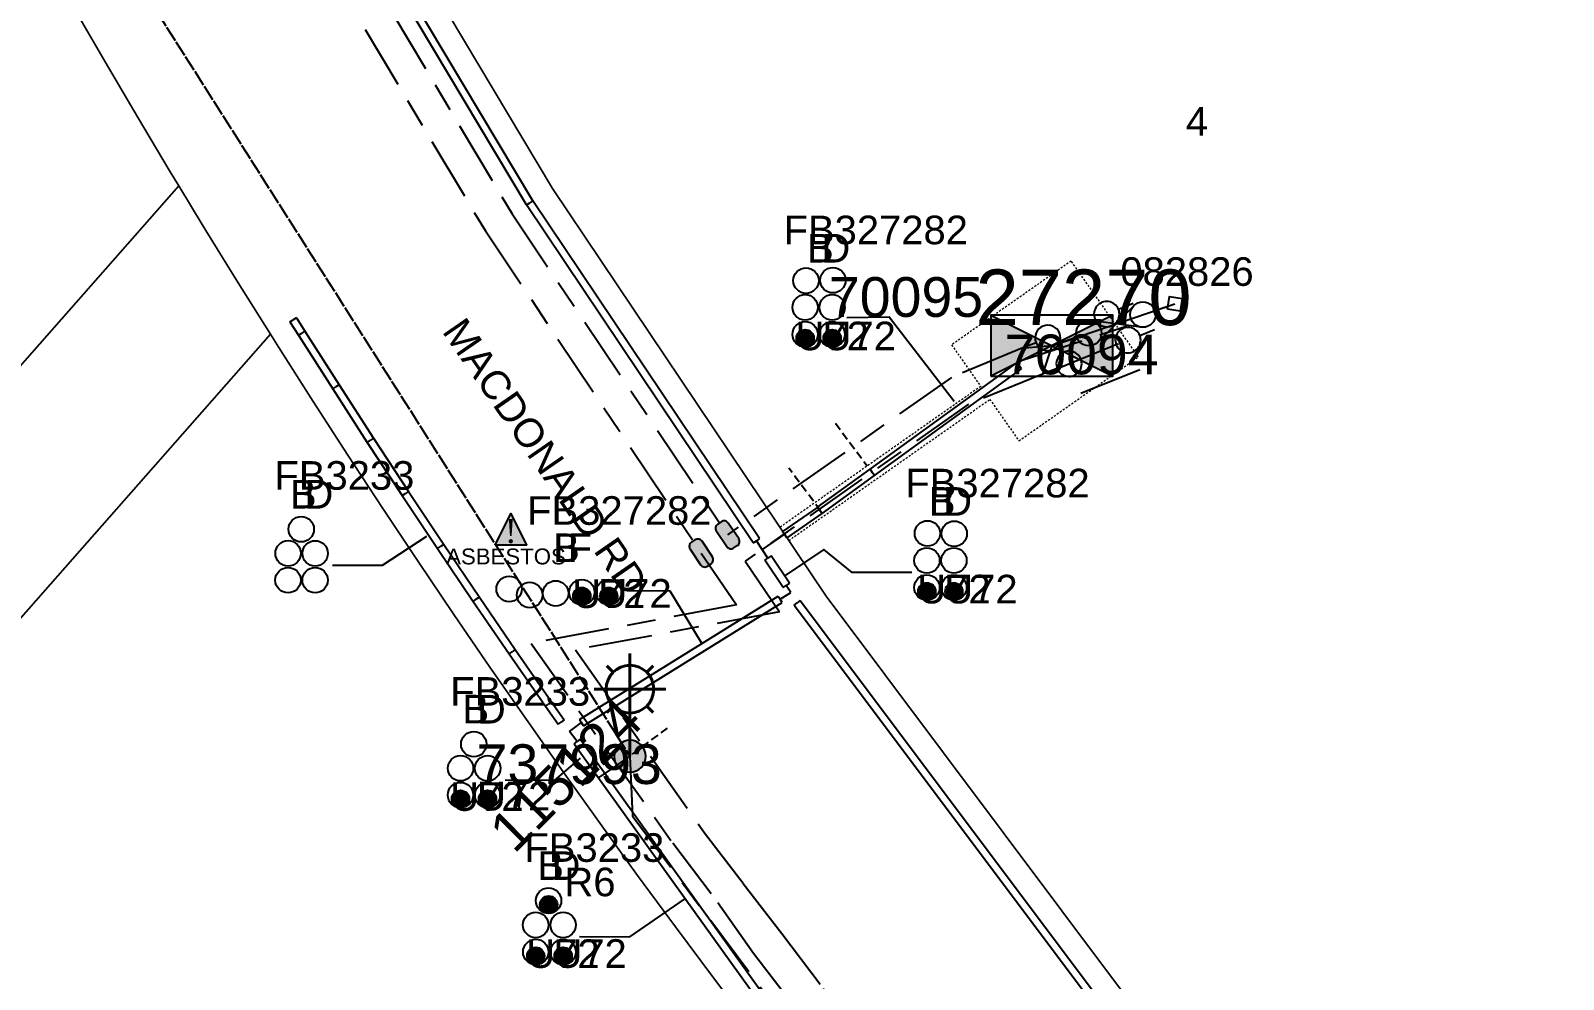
# Model space of a CAD drawing. Header units: metres. Extents: x 300847 to 302995, y 6235779 to 6237713.
# Drawn here: x 302111 to 302207.5, y 6237109.1 to 6237168.8 of the extents above; entities that cross this region are included whole.
import ezdxf
from ezdxf.enums import TextEntityAlignment as Align

# ---------------------------------------------------------------- set-up
doc = ezdxf.new("R2010")
doc.units = ezdxf.units.M
for name, pattern in [('Cable Exist OH', [1, 1, 0]), ('Cable Exist UG', [8.2, 4, -1.2, 1.8, -1.2]), ('DASHED', [0.75, 0.5, -0.25]), ('HIDDEN', [0.375, 0.25, -0.125]), ('HIDDEN2', [0.1875, 0.125, -0.0625])]:
    doc.linetypes.add(name, pattern=pattern)
doc.layers.get('0').update_dxf_attribs({"color": 6})
for name, color, linetype, lineweight in [('Cadastre Land Parcels_SP_EXT', 9, 'Continuous', 5), ('Cadastre Other Property_SP_EXT', 9, 'HIDDEN', 5), ('Cadastre Roads_SP_EXT', 9, 'Continuous', 5)]:
    doc.layers.add(name, color=color, linetype=linetype, lineweight=lineweight)
for name, color, linetype in [('Duct_SP_EXT', 7, 'Continuous'), ('Equip_HV_EXT', 7, 'Continuous'), ('Equip_LV_EXT', 7, 'Continuous'), ('Equip_SP_SL_EXT', 7, 'Continuous'), ('Mains_HV_EXT', 7, 'Continuous'), ('Mains_SL_EXT', 7, 'Continuous'), ('Services_SP_EXT', 7, 'Continuous'), ('Sub_SP_EXT', 7, 'Continuous'), ('SupportsOH_SP_TR_HV_LV_SL_EXT', 7, 'Continuous'), ('Trench_SP_EXT', 7, 'Continuous')]:
    doc.layers.add(name, color=color, linetype=linetype)
doc.layers.add('UNKNOWN_FEATURES', color=1, linetype='DASHED', plot=False)
doc.styles.add('iecARIAL', font='arial.ttf', dxfattribs={"height": 2})
doc.styles.add('iecNAME', font='times.ttf')
doc.styles.add('POLE_LABEL', font='arial.ttf')
doc.styles.get("Standard").update_dxf_attribs({"font": 'arial.ttf'})
doc.styles.add('SWITCH_LABEL', font='arial.ttf', dxfattribs={"height": 2.5})

# ---------------------------------------------------------------- blocks, each defined once
blk = doc.blocks.new('SUB_PADMOUNT_EXT')
for points in [[(0, 0), (-3.84, 1.92), (-3.84, -1.92)], [(0, 0), (3.84, 1.92), (3.84, -1.92)]]:
    blk.add_hatch(color=256).paths.add_polyline_path(points)
for p, q in [((3.84, 1.92), (-3.84, -1.92)), ((-3.84, 1.92), (3.84, -1.92))]:
    blk.add_line(p, q)
blk.add_lwpolyline([(-3.84, -1.92), (3.84, -1.92), (3.84, 1.92), (-3.84, 1.92)], close=True)
for tag, height, flags, p in [('ASSET_NUM', 3.5, 8, (2, 2)), ('STREET_CODE', 0.2, 9, (1.5, 0)), ('OPERATING_VOLTAGE', 0.2, 9, (1.5, -0.6)), ('ORIENTATION', 0.2, 9, (1.5, -0.8)), ('OWNED_BY', 0.2, 9, (1.5, -1)), ('CONSTRUCTED_VOLTAGE', 0.2, 9, (1.5, -0.2)), ('NO_PHASES', 0.2, 9, (1.5, -0.4)), ('OPERATED_BY', 0.2, 9, (1.5, -1.2)), ('SECONDARY_VOLTAGE', 0.2, 9, (1.5, -1.6)), ('STATE', 0.2, 9, (1.5, -1.8)), ('MAINTAINED_BY', 0.2, 9, (1.5, -1.4)), ('PARENT', 0.2, 9, (1.5, -2)), ('SUBSTATION_TYPE', 0.2, 9, (1.5, -2.2)), ('USAGE', 0.2, 9, (1.5, -2.4)), ('LEGEND', 0.2, 9, (1.5, -2.6)), ('LOCATION', 0.2, 9, (1.5, -2.8)), ('Z', 0.2, 1, (1.5, -3.6)), ('STREETNAME', 0.2, 9, (1.5, -3)), ('SUBURB', 0.2, 9, (1.5, -3.2)), ('NOTES', 0.2, 9, (1.5, -3.4))]:
    blk.add_attdef(tag, text='', height=height, dxfattribs=dict(flags=flags)).set_placement(p, align=Align.MIDDLE_LEFT)
blk = doc.blocks.new('DUCT_EXT')
blk.add_circle((0, 0.8), 0.8)
at = {"flags": 1}
blk.add_attdef('Z', (0, 0), '', height=0.2, dxfattribs=at)
at = {"flags": 9}
for tag, p in [('DUCT_CODE', (0, 0)), ('XSECT_TYPE', (0, -0.2)), ('STATE', (0, -0.6)), ('FB_REFERENCE', (0, -0.4)), ('NOTES', (0, -0.8))]:
    blk.add_attdef(tag, text='', height=0.2, dxfattribs=at).set_placement(p, align=Align.MIDDLE_LEFT)
blk = doc.blocks.new('SL_LANTERN_EXT')
at = {"lineweight": 40}
for p, q in [((0, 1.968), (0, 6.468)), ((-1.459, 5.676), (-1.061, 5.278)), ((1.458, 5.676), (1.06, 5.278)), ((-2.25, 4.218), (2.25, 4.218)), ((-1.459, 2.759), (-1.061, 3.157)), ((1.458, 2.759), (1.06, 3.157)), ((0, 0), (0, 2.721))]:
    blk.add_line(p, q, dxfattribs=at)
blk.add_circle((0, 4.218), 1.5, dxfattribs=at)
at = {"style": 'iecARIAL', "flags": 8}
blk.add_attdef('ASSET_NUM', (1.5, 1.5), '', height=2.5, dxfattribs=at)
for tag, p, height, flags in [('CONSTRUCTED_VOLTAGE', (0.981, -0.653), 0.2, 9), ('CONTROL_TYPE', (0.981, -0.853), 0.2, 9), ('LANTERN_PURPOSE', (0.981, -1.053), 0.2, 9), ('LNUMBER', (2.181, -3.253), 2.5, 8), ('OPERATING_VOLTAGE', (0.981, -1.653), 0.2, 9), ('ORIENTATION', (0.981, -1.853), 0.2, 9), ('OWNED_BY', (0.981, -2.053), 0.2, 9), ('LANTERN_TYPE', (0.981, -1.253), 0.2, 9), ('NO_PHASES', (0.981, -1.453), 0.2, 9), ('STATE', (0.981, -2.253), 0.2, 9), ('CEXIST', (0.981, -2.653), 0.2, 9), ('CNEW', (0.981, -2.853), 0.2, 9), ('CNUMBER', (0.981, -3.053), 0.2, 9), ('USAGE', (0.981, -2.453), 0.2, 9), ('CREMOVE', (0.981, -3.253), 0.2, 9), ('CREPLACE', (0.981, -3.453), 0.2, 9), ('LKINGHEIGHT', (0.981, -3.653), 0.2, 9), ('LBRACKET', (0.981, -3.853), 0.2, 9), ('LBRACKETVOCAB', (0.981, -4.053), 0.2, 9), ('LCATEGORY', (0.981, -4.253), 0.2, 9), ('LCHARGE1', (0.981, -4.453), 0.2, 9), ('LCHARGE1PERCENT', (0.981, -4.653), 0.2, 9), ('LCHARGE2', (0.981, -4.853), 0.2, 9), ('LCHARGE2PERCENT', (0.981, -5.053), 0.2, 9), ('LCHARGE3', (0.981, -5.253), 0.2, 9), ('LCHARGE3PERCENT', (0.981, -5.453), 0.2, 9), ('LEXIST', (0.981, -5.653), 0.2, 9), ('LLAMP', (0.981, -5.853), 0.2, 9), ('LLAMPVOCAB', (0.981, -6.053), 0.2, 9), ('LMAST', (0.981, -6.253), 0.2, 9), ('LMASTVOCAB', (0.981, -6.453), 0.2, 9), ('LNEW', (0.981, -6.653), 0.2, 9), ('LANTNUMBER', (0.981, -6.853), 0.2, 9), ('LOUTREACH', (0.981, -7.253), 0.2, 9), ('LOUTREACHVOCAB', (0.981, -7.453), 0.2, 9), ('LRATECODE', (0.981, -7.653), 0.2, 9), ('LREMOVE', (0.981, -7.853), 0.2, 9), ('LREPLACE', (0.981, -8.053), 0.2, 9), ('LTYPE', (0.981, -8.253), 0.2, 9), ('LTYPEVOCAB', (0.981, -8.453), 0.2, 9), ('LEGEND', (0.981, -8.653), 0.2, 9), ('LOCATION', (0.981, -8.853), 0.2, 9), ('STREETNAME', (0.981, -9.253), 0.2, 9), ('SUBURB', (0.981, -9.453), 0.2, 1), ('NOTES', (0.981, -9.053), 0.2, 9)]:
    blk.add_attdef(tag, p, '', height=height, dxfattribs=dict(flags=flags))
blk = doc.blocks.new('CCP_EXT')
at = {"flags": 9}
for tag, p in [('STATE', (0, -1.8)), ('USAGE', (0, -1.2)), ('LEGEND', (0, -1.4)), ('LIFE_SUPPORT', (0, -1.6)), ('NOTES', (0, -2))]:
    blk.add_attdef(tag, text='', height=0.2, dxfattribs=at).set_placement(p, align=Align.MIDDLE_LEFT)
blk.add_wipeout([(0, 0.566), (0.566, 0), (0, -0.566), (-0.566, 0)])
blk.add_lwpolyline([(-0.566, 0), (0, 0.566), (0.566, 0), (0, -0.566), (-0.566, 0)])
at = {"flags": 1}
blk.add_attdef('Z', (0, 0), '', height=0.2, dxfattribs=at)
at = {"flags": 9}
for tag, p in [('CCP_TYPE', (0, 0)), ('OPERATING_VOLTAGE', (0, -0.6)), ('ORIENTATION', (0, -0.8)), ('OWNED_BY', (0, -1)), ('CONSTRUCTED_VOLTAGE', (0, -0.2)), ('NO_PHASES', (0, -0.4))]:
    blk.add_attdef(tag, text='', height=0.2, dxfattribs=at).set_placement(p, align=Align.MIDDLE_LEFT)
blk = doc.blocks.new('POLE_EXT')
blk.add_hatch(color=256).paths.add_polyline_path([(-1, 0, 1), (1, 0, 1)])
blk.add_lwpolyline([(-1, 0, 1), (1, 0, 1)], format="xyb", close=True)
for tag, height, flags, p in [('pNumber', 2.5, 8, (-17.84, 2.067)), ('OWNED_BY', 0.2, 9, (1.355, -0.4)), ('SPECIAL_USE', 0.2, 9, (1.355, -0.8)), ('STATE', 0.2, 9, (1.355, -1)), ('PARENT', 0.2, 9, (1.355, -0.6)), ('cLV', 0.2, 9, (1.355, -1.4)), ('cHV', 0.2, 9, (1.355, -2)), ('hDepth', 0.2, 9, (1.355, -1.6)), ('hDia', 0.2, 9, (1.355, -1.8)), ('USAGE', 0.2, 9, (1.355, -1.2)), ('LBRACKET', 0.2, 9, (1.355, -2.2)), ('LExisting', 0.2, 9, (1.355, -2.4)), ('LANTNUMBER', 0.2, 9, (1.355, -2.6)), ('LOther', 0.2, 9, (1.355, -2.8)), ('cLinedev', 0.2, 9, (1.355, -3.4)), ('pExisting', 0.2, 9, (1.355, -3.8)), ('LRemove', 0.2, 9, (1.355, -3)), ('LEGEND', 0.2, 9, (1.355, -3.2)), ('LOCATION', 0.2, 9, (1.355, -3.6)), ('pFooting', 0.2, 9, (1.355, -4.4)), ('pNew', 0.2, 9, (1.355, -4.6)), ('PFNUMBER', 0.2, 9, (1.355, -4)), ('NEWPFNUMBER', 0.2, 9, (1.355, -4.2)), ('pRelocate', 0.2, 9, (1.355, -5)), ('pRemove', 0.2, 9, (1.355, -5.2)), ('pReplace', 0.2, 9, (1.355, -5.4)), ('pStay', 0.2, 9, (1.355, -5.6)), ('pType', 0.2, 9, (1.355, -5.8)), ('cspan', 0.2, 9, (1.355, -6)), ('STREETNAME', 0.2, 9, (1.355, -6.2)), ('SUBURB', 0.2, 9, (1.355, -6.4)), ('NOTES', 0.2, 9, (1.355, -6.6)), ('MAINTAINED_BY', 0.2, 9, (1.355, -6.814)), ('OPERATED_BY', 0.2, 9, (1.355, -7.014))]:
    blk.add_attdef(tag, text='', height=height, dxfattribs=dict(flags=flags)).set_placement(p, align=Align.MIDDLE_LEFT)
at = {"style": 'POLE_LABEL'}
for tag, height, flags, p in [('ASSET_NUM', 2.5, 8, (2, 2)), ('STRUCTURE_PLANT_NUMBER', 0.2, 9, (1.355, 0.028)), ('STREET_CODE', 0.2, 9, (1.355, -0.2))]:
    blk.add_attdef(tag, text='', height=height, dxfattribs=dict(at, flags=flags)).set_placement(p, align=Align.MIDDLE_LEFT)
at = {"flags": 1}
blk.add_attdef('Z', (1.355, -7.328), '', height=0.2, dxfattribs=at)
blk = doc.blocks.new('HV_STJ_EXT')
h = blk.add_hatch(color=256)
edge = h.paths.add_edge_path()
edge.add_ellipse((-0.586, 0.131), major_axis=(0.226, 0.226), ratio=1, start_angle=44.99996, end_angle=135)
edge.add_line((-0.906, 0.131), (-0.906, -0.131))
edge.add_ellipse((-0.586, -0.131), major_axis=(0.226, 0.226), ratio=1, start_angle=134.99996, end_angle=225)
edge.add_line((-0.586, -0.451), (0.586, -0.451))
edge.add_ellipse((0.586, -0.131), major_axis=(-0.226, 0.226), ratio=1, start_angle=134.99996, end_angle=225)
edge.add_line((0.906, -0.131), (0.906, 0.131))
edge.add_ellipse((0.586, 0.131), major_axis=(-0.226, 0.226), ratio=1, start_angle=224.99996, end_angle=315)
edge.add_line((0.586, 0.451), (-0.586, 0.451))
blk.add_lwpolyline([(-0.906, 0.131), (-0.906, -0.131, 0.414214), (-0.586, -0.451), (0.586, -0.451, 0.414214), (0.906, -0.131), (0.906, 0.131, 0.414214), (0.586, 0.451), (-0.586, 0.451, 0.414214)], format="xyb", close=True)
for tag, flags, p in [('ORIENTATION', 9, (1.5, 0)), ('Z', 1, (1.5, -0.8)), ('USAGE', 9, (1.5, -0.2)), ('LEGEND', 9, (1.5, -0.4)), ('NOTES', 9, (1.5, -0.6))]:
    blk.add_attdef(tag, text='', height=0.2, dxfattribs=dict(flags=flags)).set_placement(p, align=Align.MIDDLE_LEFT)
blk = doc.blocks.new('WARNING_FEATURE_EXT')
h = blk.add_hatch(color=2)
h.dxf.hatch_style = 1
h.paths.add_polyline_path([(0.001, 1.995), (-0.994, -0.001), (0.997, -0.001)])
at = {"color": 18, "true_color": 0x000000}
blk.add_lwpolyline([(-0.994, -0.001), (0.001, 1.995), (0.997, -0.001)], close=True, dxfattribs=at)
at = {"color": 18, "true_color": 0x000000, "insert": (0.001, 0.872), "char_height": 1.5, "attachment_point": 5, "line_spacing_factor": 1.5, "style": 'iecNAME'}
blk.add_mtext_dynamic_manual_height_columns('!', width=1.5, gutter_width=4, heights=[0], dxfattribs=at)
at = {"color": 2, "flags": 1}
for tag, p in [('STATE', (1.191, 2.008)), ('HAZMAT_ID', (1.191, 0.723))]:
    blk.add_attdef(tag, p, '', height=0.8, dxfattribs=at)
at = {"color": 2}
blk.add_attdef('WARNING_TYPE', text='', height=1, dxfattribs=at).set_placement((-4.067, -1.217), (4.875, -1.217), align=Align.ALIGNED)
at = {"color": 2, "flags": 1}
blk.add_attdef('WARNING_DESC', text='', height=0.8, dxfattribs=at).set_placement((1.191, -0.562), align=Align.MIDDLE_CENTER)
blk = doc.blocks.new('LV_UG_DFUSE_CLOSED_EXT')
for points in [[(1, 0), (0, 0)], [(5.04, 0.726), (2.156, -0.717)], [(5.049, -0.707), (2.156, 0.717)], [(6.2, 0.013), (7.2, 0.013)]]:
    blk.add_lwpolyline(points)
for centre in [(1.8, 0), (5.4, 0.011)]:
    blk.add_circle(centre, 0.8)
at = {"flags": 9}
for tag, p in [('ACTUAL_STATUS', (0, 0)), ('OPERATING_VOLTAGE', (0, -0.6)), ('ORIENTATION', (0, -0.8)), ('STATE', (0, -1)), ('CONSTRUCTED_VOLTAGE', (0, -0.2)), ('NO_PHASES', (0, -0.4)), ('SWITCH_TYPE', (0, -1.2)), ('USAGE', (0, -1.4)), ('NOTES', (0, -1.6))]:
    blk.add_attdef(tag, text='', height=0.2, dxfattribs=at).set_placement(p, align=Align.MIDDLE_LEFT)
at = {"flags": 1}
blk.add_attdef('Z', (0, 0), '', height=0.2, dxfattribs=at)
blk = doc.blocks.new('SWG_HOLEC_SU_EXT')
blk.add_line((1.8, -2), (5.8, -2))
for points in [[(1, 0), (0, 0)], [(6.6, 0), (7.6, 0)]]:
    blk.add_lwpolyline(points)
for points in [[(1.8, -0.8, 1), (1.8, 0.8, 1)], [(5.8, -0.8, 1), (5.8, 0.8, 1)]]:
    blk.add_lwpolyline(points, format="xyb", close=True)
at = {"style": 'SWITCH_LABEL', "flags": 8}
blk.add_attdef('ASSET_NUM', text='', height=2.5, rotation=179.95437, dxfattribs=at).set_placement((-2.4, 0), align=Align.MIDDLE_LEFT)
at = {"flags": 1}
blk.add_attdef('Z', (0, 0), '', height=0.2, dxfattribs=at)
at = {"flags": 9}
for tag, p in [('ACTUAL_STATUS', (0, -0.4)), ('OPERATING_VOLTAGE', (0, -1)), ('CONSTRUCTED_VOLTAGE', (0, -0.6)), ('NO_PHASES', (0, -0.8)), ('ORIENTATION', (0, -1.2)), ('OWNED_BY', (0, -1.4)), ('STATE', (0, -1.8)), ('SWITCH_TYPE', (0, -2)), ('PARENT', (0, -1.6)), ('STREETNAME', (0, -2.6)), ('SUBURB', (0, -2.8)), ('USAGE', (0, -2.2)), ('LOCATION', (0, -2.4)), ('NOTES', (0, -3))]:
    blk.add_attdef(tag, text='', height=0.2, dxfattribs=at).set_placement(p, align=Align.MIDDLE_LEFT)
at = {"style": 'SWITCH_LABEL', "flags": 9}
blk.add_attdef('STREET_CODE', text='', height=0.2, dxfattribs=at).set_placement((0, -0.2), align=Align.MIDDLE_LEFT)
blk = doc.blocks.new('CABLE_LARGE_EXT')
h = blk.add_hatch(color=256)
edge = h.paths.add_edge_path()
edge.add_arc((0, 0.55), 0.55, 0, 360)
blk.add_circle((0, 0.55), 0.55)
at = {"flags": 1}
blk.add_attdef('Z', (0, 0), '', height=0.2, dxfattribs=at)
at = {"flags": 9}
for tag, p in [('COND_CODE', (0, 0)), ('XSECT_SIZE', (0, -0.6)), ('STATE', (0, -0.4)), ('FB_REFERENCE', (0, -0.2)), ('NOTES', (0, -0.8))]:
    blk.add_attdef(tag, text='', height=0.2, dxfattribs=at).set_placement(p, align=Align.MIDDLE_LEFT)

msp = doc.modelspace()

# ---------------------------------------------------------------- linework, layer by layer
at = {"layer": 'Cadastre Land Parcels_SP_EXT', "linetype": 'Continuous'}
for points in [[(302277.355, 6237159.901), (302258.994, 6237272.097), (302125.906, 6237189.405), (302128.007, 6237185.43), (302143.855, 6237158.906), (302161.072, 6237133.249), (302179.608, 6237108.527), (302194.889, 6237090.227), (302277.355, 6237159.901)], [(302126.097, 6237149.733), (302123.976, 6237153.126), (302121.876, 6237156.531), (302120.335, 6237159.067), (302032.762, 6237059.603), (302032.198, 6237060.102), (301909.979, 6236924.796), (301911.87, 6236924.004), (301924.638, 6236918.089), (301937.185, 6236911.719), (301949.496, 6236904.9), (301962.079, 6236897.31), (301974.367, 6236889.251), (301986.344, 6236880.735), (301997.991, 6236871.774), (302004.84, 6236866.169), (302058.058, 6236924.965), (302114.204, 6236987.052), (302040.066, 6237052.019), (302126.097, 6237149.733)]]:
    msp.add_lwpolyline(points, close=True, dxfattribs=at)
for points in [[(301909.979, 6236924.796), (302032.198, 6237060.102), (302032.762, 6237059.603), (302120.335, 6237159.067), (302120.335, 6237159.067), (302119.798, 6237159.954), (302117.74, 6237163.401), (302115.705, 6237166.86), (302113.693, 6237170.334)], [(302156.399, 6237106.02), (302153.982, 6237109.226), (302151.585, 6237112.448), (302149.208, 6237115.685), (302146.854, 6237118.938), (302144.519, 6237122.205), (302142.208, 6237125.489), (302139.917, 6237128.786), (302137.65, 6237132.1), (302135.402, 6237135.428), (302133.178, 6237138.771), (302130.973, 6237142.127), (302128.793, 6237145.499), (302126.634, 6237148.885), (302126.097, 6237149.733), (302040.066, 6237052.019)]]:
    msp.add_lwpolyline(points, dxfattribs=at)
at = {"layer": 'Cadastre Other Property_SP_EXT', "linetype": 'HIDDEN2'}
msp.add_lwpolyline([(302158.722, 6237136.751), (302171.377, 6237145.631), (302173.207, 6237143.024), (302180.73, 6237148.303), (302176.496, 6237154.336), (302168.973, 6237149.057), (302170.803, 6237146.45), (302158.16, 6237137.578), (302158.722, 6237136.751)], close=True, dxfattribs=at)
at = {"layer": 'Cadastre Roads_SP_EXT', "linetype": 'Continuous'}
msp.add_lwpolyline([(302113.693, 6237170.334), (302115.705, 6237166.86), (302117.74, 6237163.401), (302119.798, 6237159.954), (302120.335, 6237159.067), (302121.876, 6237156.531), (302123.976, 6237153.126), (302126.097, 6237149.733), (302126.634, 6237148.885), (302128.793, 6237145.499), (302130.973, 6237142.127), (302133.178, 6237138.771), (302135.402, 6237135.428), (302137.65, 6237132.1), (302139.917, 6237128.786), (302142.208, 6237125.489), (302144.519, 6237122.205), (302146.854, 6237118.938), (302149.208, 6237115.685), (302151.585, 6237112.448), (302153.982, 6237109.226), (302156.399, 6237106.02)], dxfattribs=at)
at = {"layer": 'Duct_SP_EXT'}
for p, q in [((302142.621, 6237158.124), (302126.734, 6237184.714)), ((302142.216, 6237157.867), (302126.316, 6237184.479)), ((302142.216, 6237157.867), (302142.419, 6237157.996)), ((302156.485, 6237136.603), (302142.216, 6237157.867)), ((302142.621, 6237158.124), (302142.419, 6237157.996)), ((302156.883, 6237136.871), (302142.621, 6237158.124)), ((302127.33, 6237150.514), (302127.533, 6237150.643)), ((302127.33, 6237150.514), (302127.866, 6237149.668)), ((302127.736, 6237150.771), (302127.533, 6237150.643)), ((302127.736, 6237150.771), (302128.271, 6237149.925)), ((302128.271, 6237149.925), (302128.069, 6237149.797)), ((302128.271, 6237149.925), (302130.425, 6237146.547)), ((302127.866, 6237149.668), (302128.069, 6237149.797)), ((302127.866, 6237149.668), (302130.022, 6237146.288)), ((302163.837, 6237141.233), (302173.081, 6237147.936)), ((302173.081, 6237147.936), (302173.222, 6237147.742)), ((302164.118, 6237140.845), (302173.363, 6237147.547)), ((302173.363, 6237147.547), (302173.222, 6237147.742)), ((302130.022, 6237146.288), (302130.224, 6237146.418)), ((302130.022, 6237146.288), (302132.196, 6237142.924)), ((302130.425, 6237146.547), (302130.224, 6237146.418)), ((302130.425, 6237146.547), (302132.598, 6237143.186)), ((302132.598, 6237143.186), (302132.397, 6237143.055)), ((302132.598, 6237143.186), (302134.796, 6237139.841)), ((302132.196, 6237142.924), (302132.397, 6237143.055)), ((302132.196, 6237142.924), (302134.396, 6237139.576)), ((302160.538, 6237138.842), (302163.837, 6237141.233)), ((302163.837, 6237141.233), (302163.978, 6237141.039)), ((302163.837, 6237141.233), (302163.978, 6237141.039)), ((302160.82, 6237138.453), (302164.118, 6237140.845)), ((302164.118, 6237140.845), (302163.978, 6237141.039)), ((302164.118, 6237140.845), (302163.978, 6237141.039)), ((302134.396, 6237139.576), (302134.596, 6237139.709)), ((302134.396, 6237139.576), (302136.615, 6237136.241)), ((302134.796, 6237139.841), (302134.596, 6237139.709)), ((302134.796, 6237139.841), (302137.013, 6237136.508)), ((302160.543, 6237138.845), (302158.335, 6237137.322)), ((302160.815, 6237138.45), (302158.607, 6237136.927)), ((302160.538, 6237138.842), (302160.679, 6237138.648)), ((302160.543, 6237138.845), (302160.679, 6237138.648)), ((302160.82, 6237138.453), (302160.679, 6237138.648)), ((302160.815, 6237138.45), (302160.679, 6237138.648)), ((302158.335, 6237137.322), (302158.471, 6237137.125)), ((302136.615, 6237136.241), (302136.814, 6237136.375)), ((302137.013, 6237136.508), (302136.814, 6237136.375)), ((302137.013, 6237136.508), (302139.254, 6237133.191)), ((302156.485, 6237136.603), (302156.684, 6237136.737)), ((302156.883, 6237136.871), (302156.684, 6237136.737)), ((302158.607, 6237136.927), (302158.471, 6237137.125)), ((302136.615, 6237136.241), (302138.857, 6237132.921)), ((302157.216, 6237135.513), (302157.415, 6237135.647)), ((302158.369, 6237133.795), (302157.216, 6237135.513)), ((302157.615, 6237135.781), (302157.415, 6237135.647)), ((302158.768, 6237134.063), (302157.615, 6237135.781)), ((302158.369, 6237133.795), (302158.568, 6237133.929)), ((302158.768, 6237134.063), (302158.568, 6237133.929)), ((302138.857, 6237132.921), (302139.056, 6237133.056)), ((302138.857, 6237132.921), (302141.119, 6237129.615)), ((302139.254, 6237133.191), (302139.056, 6237133.056)), ((302139.254, 6237133.191), (302141.514, 6237129.887)), ((302145.544, 6237125.498), (302158.048, 6237133.254)), ((302145.797, 6237125.09), (302158.301, 6237132.847)), ((302158.048, 6237133.254), (302158.175, 6237133.051)), ((302158.301, 6237132.847), (302158.175, 6237133.051)), ((302159.064, 6237132.685), (302159.256, 6237132.829)), ((302159.064, 6237132.685), (302178.086, 6237107.323)), ((302159.448, 6237132.973), (302159.256, 6237132.829)), ((302159.448, 6237132.973), (302178.463, 6237107.621)), ((302141.119, 6237129.615), (302141.317, 6237129.751)), ((302141.119, 6237129.615), (302143.404, 6237126.326)), ((302141.514, 6237129.887), (302141.317, 6237129.751)), ((302141.514, 6237129.887), (302143.798, 6237126.601)), ((302143.404, 6237126.326), (302143.601, 6237126.463)), ((302143.404, 6237126.326), (302144.201, 6237125.193)), ((302143.798, 6237126.601), (302143.601, 6237126.463)), ((302143.798, 6237126.601), (302144.594, 6237125.47)), ((302144.201, 6237125.193), (302144.398, 6237125.331)), ((302144.594, 6237125.47), (302144.398, 6237125.331)), ((302145.544, 6237125.498), (302145.67, 6237125.294)), ((302145.797, 6237125.09), (302145.67, 6237125.294)), ((302145.217, 6237123.969), (302145.411, 6237124.109)), ((302145.217, 6237123.969), (302146.757, 6237121.83)), ((302145.606, 6237124.249), (302145.411, 6237124.109)), ((302145.606, 6237124.249), (302147.147, 6237122.11)), ((302146.757, 6237121.83), (302146.952, 6237121.97)), ((302146.757, 6237121.83), (302146.952, 6237121.97)), ((302147.147, 6237122.11), (302146.952, 6237121.97)), ((302147.147, 6237122.11), (302146.952, 6237121.97)), ((302147.147, 6237122.11), (302158.132, 6237106.799)), ((302146.757, 6237121.83), (302157.748, 6237106.51))]:
    msp.add_line(p, q, dxfattribs=at)
for points in [[(302162.378, 6237150.772), (302165.044, 6237150.82), (302169.126, 6237145.509)], [(302130.01, 6237135.205), (302133.155, 6237135.196), (302135.949, 6237137.021)], [(302166.463, 6237134.733), (302162.705, 6237134.733), (302160.932, 6237136.177), (302158.505, 6237134.553)], [(302148.552, 6237133.602), (302151.236, 6237133.584), (302153.204, 6237130.336)], [(302140.866, 6237121.684), (302144.011, 6237121.676), (302145.62, 6237123.062)], [(302145.56, 6237111.847), (302148.73, 6237111.824), (302152.153, 6237114.178)]]:
    msp.add_lwpolyline(points, dxfattribs=at)
at = {"layer": 'Mains_HV_EXT', "linetype": 'Cable Exist UG'}
for points in [[(302090.058, 6237308.968), (302088.301, 6237308.315), (302088.301, 6237308.315), (302071.409, 6237301.664), (302071.409, 6237301.664), (302086.782, 6237261.373), (302095.993, 6237238.786), (302109.086, 6237210.526), (302121.486, 6237187.068), (302123.648, 6237182.978), (302139.63, 6237156.229), (302153.217, 6237135.962)], [(302090.058, 6237308.968), (302090.219, 6237306.996), (302073.983, 6237300.528), (302073.983, 6237300.528), (302088.643, 6237262.108), (302097.827, 6237239.584), (302110.879, 6237211.415), (302123.254, 6237188.003), (302125.391, 6237183.959), (302141.32, 6237157.3), (302154.87, 6237137.107)], [(302175.278, 6237149.003), (302174.689, 6237147.207), (302170.031, 6237145.321), (302155.978, 6237135.456), (302158.15, 6237132.257), (302145.296, 6237129.875), (302145.296, 6237129.875), (302153.416, 6237118.363), (302155.856, 6237115.181), (302158.296, 6237112.034), (302160.891, 6237108.573), (302162.023, 6237107.202)], [(302175.278, 6237149.002), (302173.357, 6237148.822), (302168.962, 6237147.013), (302154.87, 6237137.107)], [(302153.217, 6237135.962), (302155.432, 6237132.701), (302142.512, 6237130.278), (302142.512, 6237130.278), (302151.422, 6237117.724), (302154.264, 6237113.968), (302156.501, 6237110.792), (302159.532, 6237106.826), (302153.351, 6237099.838), (302151.285, 6237099.599)]]:
    msp.add_lwpolyline(points, dxfattribs=at)
at = {"layer": 'Mains_SL_EXT', "linetype": 'Cable Exist OH'}
msp.add_lwpolyline([(302114.253, 6237177.411), (302148.73, 6237123.18)], dxfattribs=at)
at = {"layer": 'Mains_SL_EXT', "linetype": 'Cable Exist UG'}
msp.add_lwpolyline([(302148.73, 6237123.18), (302148.896, 6237119.401), (302158.508, 6237106.555), (302141.312, 6237086.327)], dxfattribs=at)
at = {"layer": 'Trench_SP_EXT', "linetype": 'Cable Exist UG'}
for points in [[(302173.359, 6237148.077), (302180.681, 6237150.474)], [(302157.416, 6237135.647), (302156.684, 6237136.737)], [(302158.456, 6237137.143), (302157.051, 6237136.19)], [(302158.175, 6237133.051), (302158.857, 6237133.486), (302158.569, 6237133.929)], [(302145.411, 6237124.109), (302144.933, 6237124.731), (302145.67, 6237125.294)], [(302148.73, 6237123.18), (302146.952, 6237121.97)]]:
    msp.add_lwpolyline(points, dxfattribs=at)
at = {"layer": 'UNKNOWN_FEATURES'}
for points in [[(302161.664, 6237144.135), (302163.648, 6237141.449)], [(302160.72, 6237138.619), (302158.736, 6237141.304)], [(302151.078, 6237124.946), (302148.838, 6237123.295)]]:
    msp.add_lwpolyline(points, dxfattribs=at)

# ---------------------------------------------------------------- block references
at = {"layer": 'Duct_SP_EXT'}
for name, p in [('DUCT_EXT', (302159.808, 6237152.302)), ('DUCT_EXT', (302161.504, 6237152.326)), ('DUCT_EXT', (302159.753, 6237150.621)), ('DUCT_EXT', (302161.453, 6237150.621)), ('DUCT_EXT', (302159.753, 6237148.921)), ('CABLE_LARGE_EXT', (302159.753, 6237148.921)), ('DUCT_EXT', (302161.453, 6237148.921)), ('CABLE_LARGE_EXT', (302161.453, 6237148.921)), ('DUCT_EXT', (302128.043, 6237136.661)), ('DUCT_EXT', (302167.449, 6237136.398)), ('DUCT_EXT', (302169.137, 6237136.378)), ('DUCT_EXT', (302127.212, 6237135.142)), ('DUCT_EXT', (302128.916, 6237135.139)), ('DUCT_EXT', (302167.416, 6237134.693)), ('DUCT_EXT', (302169.116, 6237134.693)), ('DUCT_EXT', (302127.209, 6237133.454)), ('DUCT_EXT', (302128.911, 6237133.458)), ('DUCT_EXT', (302141.121, 6237132.901)), ('DUCT_EXT', (302167.416, 6237132.993)), ('DUCT_EXT', (302169.116, 6237132.993)), ('DUCT_EXT', (302142.42, 6237132.521)), ('DUCT_EXT', (302144.051, 6237132.622)), ('DUCT_EXT', (302145.703, 6237132.697)), ('CABLE_LARGE_EXT', (302145.703, 6237132.697)), ('DUCT_EXT', (302147.393, 6237132.702)), ('CABLE_LARGE_EXT', (302147.393, 6237132.702)), ('CABLE_LARGE_EXT', (302167.416, 6237132.993)), ('CABLE_LARGE_EXT', (302169.116, 6237132.993)), ('DUCT_EXT', (302138.899, 6237123.14)), ('DUCT_EXT', (302138.068, 6237121.621)), ('DUCT_EXT', (302139.772, 6237121.619)), ('DUCT_EXT', (302138.065, 6237119.934)), ('CABLE_LARGE_EXT', (302138.065, 6237119.934)), ('DUCT_EXT', (302139.767, 6237119.938)), ('CABLE_LARGE_EXT', (302139.767, 6237119.938)), ('DUCT_EXT', (302143.609, 6237113.293)), ('CABLE_LARGE_EXT', (302143.609, 6237113.293)), ('DUCT_EXT', (302142.797, 6237111.763)), ('DUCT_EXT', (302144.523, 6237111.762)), ('DUCT_EXT', (302142.8, 6237110.062)), ('DUCT_EXT', (302144.523, 6237110.061)), ('CABLE_LARGE_EXT', (302142.8, 6237110.062)), ('CABLE_LARGE_EXT', (302144.523, 6237110.061))]:
    msp.add_blockref(name, p, dxfattribs=at)
ref = msp.add_blockref('WARNING_FEATURE_EXT', (302141.23, 6237136.465), dxfattribs=at)
ref.add_attrib('WARNING_TYPE', 'ASBESTOS', (302137.163, 6237135.248), dxfattribs={"layer": '0', "color": 2, "height": 1})
at = {"layer": 'Equip_HV_EXT'}
ref = msp.add_blockref('SWG_HOLEC_SU_EXT', (302173.357, 6237148.822), dxfattribs=dict(at, rotation=22.0430892330991))
ref.add_attrib('ASSET_NUM', '70095', dxfattribs={"layer": '0', "height": 2.5, "style": 'SWITCH_LABEL'}).set_placement((302170.958, 6237150.072), align=Align.BOTTOM_RIGHT)
for p, rotation in [((302154.87, 6237137.107), 123.8632827509735), ((302153.217, 6237135.962), 123.8377173112869)]:
    msp.add_blockref('HV_STJ_EXT', p, dxfattribs=dict(at, rotation=rotation))
at = {"layer": 'Equip_SP_SL_EXT'}
ref = msp.add_blockref('SL_LANTERN_EXT', (302148.73, 6237123.18), dxfattribs=at)
ref.add_attrib('ASSET_NUM', '115124', dxfattribs={"layer": '0', "height": 2.5, "rotation": 44.84704, "style": 'iecARIAL'}).set_placement((302150.23, 6237124.68), align=Align.BOTTOM_RIGHT)
at = {"layer": 'Sub_SP_EXT'}
ref = msp.add_blockref('SUB_PADMOUNT_EXT', (302175.278, 6237149.002), dxfattribs=at)
ref.add_attrib('ASSET_NUM', '27270', dxfattribs={"layer": '0', "height": 3.5}).set_placement((302177.278, 6237149.252), align=Align.BOTTOM_CENTER)
at = {"layer": 'SupportsOH_SP_TR_HV_LV_SL_EXT'}
ref = msp.add_blockref('POLE_EXT', (302148.73, 6237123.18), dxfattribs=at)
ref.add_attrib('ASSET_NUM', '737993', dxfattribs={"layer": '0', "height": 2.5, "style": 'POLE_LABEL'}).set_placement((302150.73, 6237123.93), align=Align.TOP_RIGHT)

# ---------------------------------------------------------------- texts
at = {"layer": 'Cadastre Land Parcels_SP_EXT'}
msp.add_text('4', height=1.8, dxfattribs=at).set_placement((302183.711, 6237162.218))
at = {"layer": 'Cadastre Roads_SP_EXT'}
msp.add_text('MACDONALD RD', height=1.8, rotation=304.66208, dxfattribs=at).set_placement((302136.858, 6237149.908))
at = {"layer": 'Duct_SP_EXT'}
for s, p in [('FB327282', (302158.396, 6237155.391)), ('B', (302159.878, 6237154.241)), ('D', (302160.778, 6237154.241)), ('U72', (302159.153, 6237148.721)), ('U72', (302160.853, 6237148.721)), ('FB3233', (302126.354, 6237139.945)), ('FB327282', (302166.059, 6237139.463)), ('B', (302127.333, 6237138.763)), ('D', (302128.243, 6237138.758)), ('FB327282', (302142.258, 6237137.738)), ('B', (302167.542, 6237138.313)), ('D', (302168.442, 6237138.313)), ('B', (302143.898, 6237135.395)), ('F', (302144.803, 6237135.393)), ('U72', (302166.816, 6237132.793)), ('U72', (302168.516, 6237132.793)), ('U72', (302145.089, 6237132.504)), ('U72', (302146.744, 6237132.527)), ('FB3233', (302137.417, 6237126.356)), ('B', (302138.189, 6237125.243)), ('D', (302139.099, 6237125.238)), ('U72', (302137.425, 6237119.743)), ('U72', (302139.108, 6237119.768)), ('FB3233', (302142.086, 6237116.533)), ('B', (302142.897, 6237115.397)), ('D', (302143.796, 6237115.398)), ('R6', (302144.608, 6237114.37)), ('U72', (302142.206, 6237109.858)), ('U72', (302143.915, 6237109.865))]:
    msp.add_text(s, height=1.8, dxfattribs=at).set_placement(p)

# ---------------------------------------------------------------- next in the draw order: block references
at = {"layer": 'Services_SP_EXT', "rotation": 36.00000006831309}
msp.add_blockref('CCP_EXT', (302183.019, 6237151.637), dxfattribs=at)

# ---------------------------------------------------------------- next in the draw order: linework, layer by layer
at = {"layer": 'Cadastre Roads_SP_EXT', "linetype": 'Continuous'}
msp.add_lwpolyline([(302266.937, 6237014.596), (302220.43, 6237062.163), (302199.412, 6237084.81), (302194.889, 6237090.227), (302179.608, 6237108.527), (302161.072, 6237133.249), (302143.855, 6237158.906), (302128.007, 6237185.43)], dxfattribs=at)
at = {"layer": 'Services_SP_EXT'}
msp.add_lwpolyline([(302175.278, 6237149.002), (302183.019, 6237151.637)], dxfattribs=at)

# ---------------------------------------------------------------- next in the draw order: block references
at = {"layer": 'Equip_HV_EXT'}
ref = msp.add_blockref('SWG_HOLEC_SU_EXT', (302174.689, 6237147.207), dxfattribs=dict(at, rotation=21.7805700475133))
ref.add_attrib('ASSET_NUM', '70094', dxfattribs={"layer": '0', "height": 2.5, "style": 'SWITCH_LABEL'}).set_placement((302172.29, 6237148.457), align=Align.MIDDLE_LEFT)
at = {"layer": 'Equip_LV_EXT', "rotation": 18.79888360483292}
msp.add_blockref('LV_UG_DFUSE_CLOSED_EXT', (302175.902, 6237149.215), dxfattribs=at)

# ---------------------------------------------------------------- next in the draw order: texts
at = {"layer": 'Cadastre Other Property_SP_EXT'}
msp.add_text('082826', height=1.8, dxfattribs=at).set_placement((302179.592, 6237152.772))

doc.saveas('drawing.dxf')
